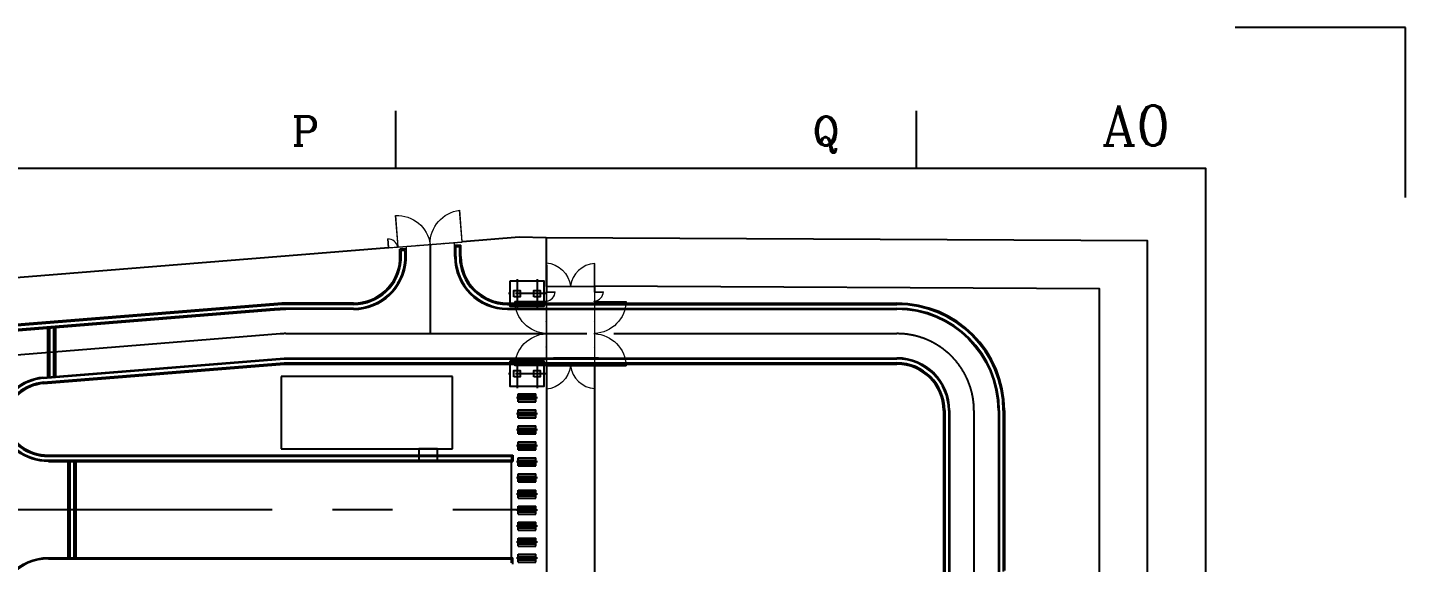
# Model space of a CAD drawing. Header units: millimetres. Extents: x 4133871 to 4440428, y -545651 to -495191.
# Drawn here: x 4272198 to 4282502, y -499194 to -495191 of the extents above; entities that cross this region are included whole.
import ezdxf

# ---------------------------------------------------------------- set-up
doc = ezdxf.new("R2010")
doc.units = ezdxf.units.MM
doc.header["$LTSCALE"] = 60
doc.linetypes.add('CENTER', pattern=[2, 1.25, -0.25, 0.25, -0.25])
for name, color, linetype in [('1', 7, 'Continuous'), ('AP Building', 7, 'Continuous'), ('C_CEN', 1, 'CENTER'), ('C_CONC', 3, 'Continuous'), ('GATE', 7, 'Continuous'), ('PDF2_형상', 7, 'Continuous'), ('SITE BOUNDARY-AP', 4, 'xxx'), ('TAN-TIT', 30, 'Continuous'), ('나중에 삭제', 7, 'Continuous')]:
    doc.layers.add(name, color=color, linetype=linetype)
doc.layers.add('DITCH', color=7, linetype='Continuous', lineweight=0)
doc.layers.add('ROAD', color=4, linetype='Continuous', lineweight=0)
doc.styles.add('COM', font='COMPLEX', dxfattribs={"height": 5})
doc.styles.get("Standard").update_dxf_attribs({"font": 'romans.shx', "width": 0.75, "bigfont": 'whgtxt.shx'})
doc.linetypes.add('xxx', pattern='A,0.25,-0.022286,["xxx",Standard,S=0.1,R=0,X=0,Y=-0.035957],-0.221744', length=0.49403)

# ---------------------------------------------------------------- blocks, each defined once
blk = doc.blocks.new('KEY PLAN_NEW')
h = blk.add_hatch()
h.set_pattern_fill('ANSI32', color=253, scale=0.4, angle=90, style=0)
h.set_pattern_definition([(135, (900.6034, -5064.427), (-2.6940768, -2.6940768), []), (135, (900.6034, -5062.631), (-2.6940768, -2.6940768), [])])
h.paths.add_polyline_path([(-1713, -574.2), (-1671, -574.2), (-1671, -568.8), (-1713, -568.8)])
h = blk.add_hatch()
h.set_pattern_fill('ANSI32', color=253, scale=0.4, angle=90, style=0)
h.set_pattern_definition([(135, (900.6034, -5104.427), (-2.6940768, -2.6940768), []), (135, (900.6034, -5102.631), (-2.6940768, -2.6940768), [])])
h.paths.add_polyline_path([(-1713, -614.2), (-1671, -614.2), (-1671, -608.8), (-1713, -608.8)])
h = blk.add_hatch()
h.set_pattern_fill('ANSI32', color=253, scale=0.4, angle=90, style=0)
h.set_pattern_definition([(135, (900.6034, -5144.427), (-2.6940768, -2.6940768), []), (135, (900.6034, -5142.631), (-2.6940768, -2.6940768), [])])
h.paths.add_polyline_path([(-1713, -654.2), (-1671, -654.2), (-1671, -648.8), (-1713, -648.8)])
h = blk.add_hatch()
h.set_pattern_fill('ANSI32', color=253, scale=0.4, angle=90, style=0)
h.set_pattern_definition([(135, (900.6034, -5184.427), (-2.6940768, -2.6940768), []), (135, (900.6034, -5182.631), (-2.6940768, -2.6940768), [])])
h.paths.add_polyline_path([(-1713, -694.2), (-1671, -694.2), (-1671, -688.8), (-1713, -688.8)])
h = blk.add_hatch()
h.set_pattern_fill('ANSI32', color=253, scale=0.4, angle=90, style=0)
h.set_pattern_definition([(135, (900.6034, -5224.427), (-2.6940768, -2.6940768), []), (135, (900.6034, -5222.631), (-2.6940768, -2.6940768), [])])
h.paths.add_polyline_path([(-1713, -734.2), (-1671, -734.2), (-1671, -728.8), (-1713, -728.8)])
h = blk.add_hatch()
h.set_pattern_fill('ANSI32', color=253, scale=0.4, angle=90, style=0)
h.set_pattern_definition([(135, (900.6034, -5264.427), (-2.6940768, -2.6940768), []), (135, (900.6034, -5262.631), (-2.6940768, -2.6940768), [])])
h.paths.add_polyline_path([(-1713, -774.2), (-1671, -774.2), (-1671, -768.8), (-1713, -768.8)])
h = blk.add_hatch()
h.set_pattern_fill('ANSI32', color=253, scale=0.4, angle=90, style=0)
h.set_pattern_definition([(135, (900.6034, -5304.427), (-2.6940768, -2.6940768), []), (135, (900.6034, -5302.631), (-2.6940768, -2.6940768), [])])
h.paths.add_polyline_path([(-1713, -814.2), (-1671, -814.2), (-1671, -808.8), (-1713, -808.8)])
h = blk.add_hatch()
h.set_pattern_fill('ANSI32', color=253, scale=0.4, angle=90, style=0)
h.set_pattern_definition([(135, (900.6034, -5344.427), (-2.6940768, -2.6940768), []), (135, (900.6034, -5342.631), (-2.6940768, -2.6940768), [])])
h.paths.add_polyline_path([(-1713, -854.2), (-1671, -854.2), (-1671, -848.8), (-1713, -848.8)])
h = blk.add_hatch()
h.set_pattern_fill('ANSI32', color=253, scale=0.4, angle=90, style=0)
h.set_pattern_definition([(135, (900.6034, -5384.427), (-2.6940768, -2.6940768), []), (135, (900.6034, -5382.631), (-2.6940768, -2.6940768), [])])
h.paths.add_polyline_path([(-1713, -894.2), (-1671, -894.2), (-1671, -888.8), (-1713, -888.8)])
h = blk.add_hatch()
h.set_pattern_fill('ANSI32', color=253, scale=0.4, angle=90, style=0)
h.set_pattern_definition([(135, (900.6034, -5424.427), (-2.6940768, -2.6940768), []), (135, (900.6034, -5422.631), (-2.6940768, -2.6940768), [])])
h.paths.add_polyline_path([(-1713, -934.2), (-1671, -934.2), (-1671, -928.8), (-1713, -928.8)])
h = blk.add_hatch()
h.set_pattern_fill('ANSI32', color=253, scale=0.4, angle=90, style=0)
h.set_pattern_definition([(135, (900.6034, -5464.427), (-2.6940768, -2.6940768), []), (135, (900.6034, -5462.631), (-2.6940768, -2.6940768), [])])
h.paths.add_polyline_path([(-1713, -974.2), (-1671, -974.2), (-1671, -968.8), (-1713, -968.8)])
at = {"color": 253}
for p, q in [((-1666, -571.5), (-1718, -571.5)), ((-1714, -581.5), (-1714, -561.5)), ((-1714, -561.5), (-1670, -561.5)), ((-1714, -567), (-1670, -567)), ((-1714, -576), (-1670, -576)), ((-1714, -581.5), (-1670, -581.5)), ((-1709.7, -569.8), (-1708.4, -569.8)), ((-1709.7, -573.2), (-1708.4, -573.2)), ((-1709, -570.4), (-1709, -569.1)), ((-1709, -572.5), (-1709, -573.8)), ((-1703.7, -569.8), (-1702.4, -569.8)), ((-1703.7, -573.2), (-1702.4, -573.2)), ((-1703, -570.4), (-1703, -569.1)), ((-1703, -572.5), (-1703, -573.8)), ((-1697.7, -569.8), (-1696.4, -569.8)), ((-1697.7, -573.2), (-1696.4, -573.2)), ((-1697, -570.4), (-1697, -569.1)), ((-1697, -572.5), (-1697, -573.8)), ((-1691.7, -569.8), (-1690.4, -569.8)), ((-1691.7, -573.2), (-1690.4, -573.2)), ((-1691, -570.4), (-1691, -569.1)), ((-1691, -572.5), (-1691, -573.8)), ((-1685.7, -569.8), (-1684.4, -569.8)), ((-1685.7, -573.2), (-1684.4, -573.2)), ((-1685, -570.4), (-1685, -569.1)), ((-1685, -572.5), (-1685, -573.8)), ((-1679.7, -569.8), (-1678.4, -569.8)), ((-1679.7, -573.2), (-1678.4, -573.2)), ((-1679, -570.4), (-1679, -569.1)), ((-1679, -572.5), (-1679, -573.8)), ((-1673.7, -569.8), (-1672.4, -569.8)), ((-1673.7, -573.2), (-1672.4, -573.2)), ((-1673, -570.4), (-1673, -569.1)), ((-1673, -572.5), (-1673, -573.8)), ((-1670, -581.5), (-1670, -561.5)), ((-1666, -611.5), (-1718, -611.5)), ((-1714, -621.5), (-1714, -601.5)), ((-1714, -601.5), (-1670, -601.5)), ((-1714, -607), (-1670, -607)), ((-1714, -616), (-1670, -616)), ((-1709.7, -609.8), (-1708.4, -609.8)), ((-1709.7, -613.2), (-1708.4, -613.2)), ((-1709, -610.4), (-1709, -609.1)), ((-1709, -612.5), (-1709, -613.8)), ((-1703.7, -609.8), (-1702.4, -609.8)), ((-1703.7, -613.2), (-1702.4, -613.2)), ((-1703, -610.4), (-1703, -609.1)), ((-1703, -612.5), (-1703, -613.8)), ((-1697.7, -609.8), (-1696.4, -609.8)), ((-1697.7, -613.2), (-1696.4, -613.2)), ((-1697, -610.4), (-1697, -609.1)), ((-1697, -612.5), (-1697, -613.8)), ((-1691.7, -609.8), (-1690.4, -609.8)), ((-1691.7, -613.2), (-1690.4, -613.2)), ((-1691, -610.4), (-1691, -609.1)), ((-1691, -612.5), (-1691, -613.8)), ((-1685.7, -609.8), (-1684.4, -609.8)), ((-1685.7, -613.2), (-1684.4, -613.2)), ((-1685, -610.4), (-1685, -609.1)), ((-1685, -612.5), (-1685, -613.8)), ((-1679.7, -609.8), (-1678.4, -609.8)), ((-1679.7, -613.2), (-1678.4, -613.2)), ((-1679, -610.4), (-1679, -609.1)), ((-1679, -612.5), (-1679, -613.8)), ((-1673.7, -609.8), (-1672.4, -609.8)), ((-1673.7, -613.2), (-1672.4, -613.2)), ((-1673, -610.4), (-1673, -609.1)), ((-1673, -612.5), (-1673, -613.8)), ((-1670, -621.5), (-1670, -601.5)), ((-1666, -651.5), (-1718, -651.5)), ((-1714, -621.5), (-1670, -621.5)), ((-1714, -661.5), (-1714, -641.5)), ((-1714, -641.5), (-1670, -641.5)), ((-1714, -647), (-1670, -647)), ((-1709.7, -649.8), (-1708.4, -649.8)), ((-1709, -650.4), (-1709, -649.1)), ((-1709, -652.5), (-1709, -653.8)), ((-1703.7, -649.8), (-1702.4, -649.8)), ((-1703, -650.4), (-1703, -649.1)), ((-1703, -652.5), (-1703, -653.8)), ((-1697.7, -649.8), (-1696.4, -649.8)), ((-1697, -650.4), (-1697, -649.1)), ((-1697, -652.5), (-1697, -653.8)), ((-1691.7, -649.8), (-1690.4, -649.8)), ((-1691, -650.4), (-1691, -649.1)), ((-1691, -652.5), (-1691, -653.8)), ((-1685.7, -649.8), (-1684.4, -649.8)), ((-1685, -650.4), (-1685, -649.1)), ((-1685, -652.5), (-1685, -653.8)), ((-1679.7, -649.8), (-1678.4, -649.8)), ((-1679, -650.4), (-1679, -649.1)), ((-1679, -652.5), (-1679, -653.8)), ((-1673.7, -649.8), (-1672.4, -649.8)), ((-1673, -650.4), (-1673, -649.1)), ((-1673, -652.5), (-1673, -653.8)), ((-1670, -661.5), (-1670, -641.5)), ((-1714, -656), (-1670, -656)), ((-1714, -661.5), (-1670, -661.5)), ((-1714, -701.5), (-1714, -681.5)), ((-1714, -681.5), (-1670, -681.5)), ((-1709.7, -653.2), (-1708.4, -653.2)), ((-1703.7, -653.2), (-1702.4, -653.2)), ((-1697.7, -653.2), (-1696.4, -653.2)), ((-1691.7, -653.2), (-1690.4, -653.2)), ((-1685.7, -653.2), (-1684.4, -653.2)), ((-1679.7, -653.2), (-1678.4, -653.2)), ((-1673.7, -653.2), (-1672.4, -653.2)), ((-1670, -701.5), (-1670, -681.5)), ((-1666, -691.5), (-1718, -691.5)), ((-1714, -687), (-1670, -687)), ((-1714, -696), (-1670, -696)), ((-1714, -701.5), (-1670, -701.5)), ((-1709.7, -689.8), (-1708.4, -689.8)), ((-1709.7, -693.2), (-1708.4, -693.2)), ((-1709, -690.4), (-1709, -689.1)), ((-1709, -692.5), (-1709, -693.8)), ((-1703.7, -689.8), (-1702.4, -689.8)), ((-1703.7, -693.2), (-1702.4, -693.2)), ((-1703, -690.4), (-1703, -689.1)), ((-1703, -692.5), (-1703, -693.8)), ((-1697.7, -689.8), (-1696.4, -689.8)), ((-1697.7, -693.2), (-1696.4, -693.2)), ((-1697, -690.4), (-1697, -689.1)), ((-1697, -692.5), (-1697, -693.8)), ((-1691.7, -689.8), (-1690.4, -689.8)), ((-1691.7, -693.2), (-1690.4, -693.2)), ((-1691, -690.4), (-1691, -689.1)), ((-1691, -692.5), (-1691, -693.8)), ((-1685.7, -689.8), (-1684.4, -689.8)), ((-1685.7, -693.2), (-1684.4, -693.2)), ((-1685, -690.4), (-1685, -689.1)), ((-1685, -692.5), (-1685, -693.8)), ((-1679.7, -689.8), (-1678.4, -689.8)), ((-1679.7, -693.2), (-1678.4, -693.2)), ((-1679, -690.4), (-1679, -689.1)), ((-1679, -692.5), (-1679, -693.8)), ((-1673.7, -689.8), (-1672.4, -689.8)), ((-1673.7, -693.2), (-1672.4, -693.2)), ((-1673, -690.4), (-1673, -689.1)), ((-1673, -692.5), (-1673, -693.8)), ((-1666, -731.5), (-1718, -731.5)), ((-1714, -741.5), (-1714, -721.5)), ((-1714, -721.5), (-1670, -721.5)), ((-1714, -727), (-1670, -727)), ((-1714, -736), (-1670, -736)), ((-1714, -741.5), (-1670, -741.5)), ((-1709.7, -729.8), (-1708.4, -729.8)), ((-1709.7, -733.2), (-1708.4, -733.2)), ((-1709, -730.4), (-1709, -729.1)), ((-1709, -732.5), (-1709, -733.8)), ((-1703.7, -729.8), (-1702.4, -729.8)), ((-1703.7, -733.2), (-1702.4, -733.2)), ((-1703, -730.4), (-1703, -729.1)), ((-1703, -732.5), (-1703, -733.8)), ((-1697.7, -729.8), (-1696.4, -729.8)), ((-1697.7, -733.2), (-1696.4, -733.2)), ((-1697, -730.4), (-1697, -729.1)), ((-1697, -732.5), (-1697, -733.8)), ((-1691.7, -729.8), (-1690.4, -729.8)), ((-1691.7, -733.2), (-1690.4, -733.2)), ((-1691, -730.4), (-1691, -729.1)), ((-1691, -732.5), (-1691, -733.8)), ((-1685.7, -729.8), (-1684.4, -729.8)), ((-1685.7, -733.2), (-1684.4, -733.2)), ((-1685, -730.4), (-1685, -729.1)), ((-1685, -732.5), (-1685, -733.8)), ((-1679.7, -729.8), (-1678.4, -729.8)), ((-1679.7, -733.2), (-1678.4, -733.2)), ((-1679, -730.4), (-1679, -729.1)), ((-1679, -732.5), (-1679, -733.8)), ((-1673.7, -729.8), (-1672.4, -729.8)), ((-1673.7, -733.2), (-1672.4, -733.2)), ((-1673, -730.4), (-1673, -729.1)), ((-1673, -732.5), (-1673, -733.8)), ((-1670, -741.5), (-1670, -721.5)), ((-1666, -771.5), (-1718, -771.5)), ((-1714, -781.5), (-1714, -761.5)), ((-1714, -761.5), (-1670, -761.5)), ((-1714, -767), (-1670, -767)), ((-1714, -776), (-1670, -776)), ((-1714, -781.5), (-1670, -781.5)), ((-1709.7, -769.8), (-1708.4, -769.8)), ((-1709.7, -773.2), (-1708.4, -773.2)), ((-1709, -770.4), (-1709, -769.1)), ((-1709, -772.5), (-1709, -773.8)), ((-1703.7, -769.8), (-1702.4, -769.8)), ((-1703.7, -773.2), (-1702.4, -773.2)), ((-1703, -770.4), (-1703, -769.1)), ((-1703, -772.5), (-1703, -773.8)), ((-1697.7, -769.8), (-1696.4, -769.8)), ((-1697.7, -773.2), (-1696.4, -773.2)), ((-1697, -770.4), (-1697, -769.1)), ((-1697, -772.5), (-1697, -773.8)), ((-1691.7, -769.8), (-1690.4, -769.8)), ((-1691.7, -773.2), (-1690.4, -773.2)), ((-1691, -770.4), (-1691, -769.1)), ((-1691, -772.5), (-1691, -773.8)), ((-1685.7, -769.8), (-1684.4, -769.8)), ((-1685.7, -773.2), (-1684.4, -773.2)), ((-1685, -770.4), (-1685, -769.1)), ((-1685, -772.5), (-1685, -773.8)), ((-1679.7, -769.8), (-1678.4, -769.8)), ((-1679.7, -773.2), (-1678.4, -773.2)), ((-1679, -770.4), (-1679, -769.1)), ((-1679, -772.5), (-1679, -773.8)), ((-1673.7, -769.8), (-1672.4, -769.8)), ((-1673.7, -773.2), (-1672.4, -773.2)), ((-1673, -770.4), (-1673, -769.1)), ((-1673, -772.5), (-1673, -773.8)), ((-1670, -781.5), (-1670, -761.5)), ((-1666, -811.5), (-1718, -811.5)), ((-1714, -821.5), (-1714, -801.5)), ((-1714, -801.5), (-1670, -801.5)), ((-1714, -807), (-1670, -807)), ((-1714, -816), (-1670, -816)), ((-1714, -821.5), (-1670, -821.5)), ((-1709.7, -809.8), (-1708.4, -809.8)), ((-1709.7, -813.2), (-1708.4, -813.2)), ((-1709, -810.4), (-1709, -809.1)), ((-1709, -812.5), (-1709, -813.8)), ((-1703.7, -809.8), (-1702.4, -809.8)), ((-1703.7, -813.2), (-1702.4, -813.2)), ((-1703, -810.4), (-1703, -809.1)), ((-1703, -812.5), (-1703, -813.8)), ((-1697.7, -809.8), (-1696.4, -809.8)), ((-1697.7, -813.2), (-1696.4, -813.2)), ((-1697, -810.4), (-1697, -809.1)), ((-1697, -812.5), (-1697, -813.8)), ((-1691.7, -809.8), (-1690.4, -809.8)), ((-1691.7, -813.2), (-1690.4, -813.2)), ((-1691, -810.4), (-1691, -809.1)), ((-1691, -812.5), (-1691, -813.8)), ((-1685.7, -809.8), (-1684.4, -809.8)), ((-1685.7, -813.2), (-1684.4, -813.2)), ((-1685, -810.4), (-1685, -809.1)), ((-1685, -812.5), (-1685, -813.8)), ((-1679.7, -809.8), (-1678.4, -809.8)), ((-1679.7, -813.2), (-1678.4, -813.2)), ((-1679, -810.4), (-1679, -809.1)), ((-1679, -812.5), (-1679, -813.8)), ((-1673.7, -809.8), (-1672.4, -809.8)), ((-1673.7, -813.2), (-1672.4, -813.2)), ((-1673, -810.4), (-1673, -809.1)), ((-1673, -812.5), (-1673, -813.8)), ((-1670, -821.5), (-1670, -801.5)), ((-1666, -851.5), (-1718, -851.5)), ((-1714, -861.5), (-1714, -841.5)), ((-1714, -841.5), (-1670, -841.5)), ((-1714, -847), (-1670, -847)), ((-1714, -856), (-1670, -856)), ((-1709.7, -849.8), (-1708.4, -849.8)), ((-1709.7, -853.2), (-1708.4, -853.2)), ((-1709, -850.4), (-1709, -849.1)), ((-1709, -852.5), (-1709, -853.8)), ((-1703.7, -849.8), (-1702.4, -849.8)), ((-1703.7, -853.2), (-1702.4, -853.2)), ((-1703, -850.4), (-1703, -849.1)), ((-1703, -852.5), (-1703, -853.8)), ((-1697.7, -849.8), (-1696.4, -849.8)), ((-1697.7, -853.2), (-1696.4, -853.2)), ((-1697, -850.4), (-1697, -849.1)), ((-1697, -852.5), (-1697, -853.8)), ((-1691.7, -849.8), (-1690.4, -849.8)), ((-1691.7, -853.2), (-1690.4, -853.2)), ((-1691, -850.4), (-1691, -849.1)), ((-1691, -852.5), (-1691, -853.8)), ((-1685.7, -849.8), (-1684.4, -849.8)), ((-1685.7, -853.2), (-1684.4, -853.2)), ((-1685, -850.4), (-1685, -849.1)), ((-1685, -852.5), (-1685, -853.8)), ((-1679.7, -849.8), (-1678.4, -849.8)), ((-1679.7, -853.2), (-1678.4, -853.2)), ((-1679, -850.4), (-1679, -849.1)), ((-1679, -852.5), (-1679, -853.8)), ((-1673.7, -849.8), (-1672.4, -849.8)), ((-1673.7, -853.2), (-1672.4, -853.2)), ((-1673, -850.4), (-1673, -849.1)), ((-1673, -852.5), (-1673, -853.8)), ((-1670, -861.5), (-1670, -841.5)), ((-1666, -891.5), (-1718, -891.5)), ((-1714, -861.5), (-1670, -861.5)), ((-1714, -901.5), (-1714, -881.5)), ((-1714, -881.5), (-1670, -881.5)), ((-1714, -887), (-1670, -887)), ((-1709.7, -889.8), (-1708.4, -889.8)), ((-1709, -890.4), (-1709, -889.1)), ((-1709, -892.5), (-1709, -893.8)), ((-1703.7, -889.8), (-1702.4, -889.8)), ((-1703, -890.4), (-1703, -889.1)), ((-1703, -892.5), (-1703, -893.8)), ((-1697.7, -889.8), (-1696.4, -889.8)), ((-1697, -890.4), (-1697, -889.1)), ((-1697, -892.5), (-1697, -893.8)), ((-1691.7, -889.8), (-1690.4, -889.8)), ((-1691, -890.4), (-1691, -889.1)), ((-1691, -892.5), (-1691, -893.8)), ((-1685.7, -889.8), (-1684.4, -889.8)), ((-1685, -890.4), (-1685, -889.1)), ((-1685, -892.5), (-1685, -893.8)), ((-1679.7, -889.8), (-1678.4, -889.8)), ((-1679, -890.4), (-1679, -889.1)), ((-1679, -892.5), (-1679, -893.8)), ((-1673.7, -889.8), (-1672.4, -889.8)), ((-1673, -890.4), (-1673, -889.1)), ((-1673, -892.5), (-1673, -893.8)), ((-1670, -901.5), (-1670, -881.5)), ((-1714, -896), (-1670, -896)), ((-1714, -901.5), (-1670, -901.5)), ((-1714, -941.5), (-1714, -921.5)), ((-1714, -921.5), (-1670, -921.5)), ((-1714, -927), (-1670, -927)), ((-1709.7, -893.2), (-1708.4, -893.2)), ((-1703.7, -893.2), (-1702.4, -893.2)), ((-1697.7, -893.2), (-1696.4, -893.2)), ((-1691.7, -893.2), (-1690.4, -893.2)), ((-1685.7, -893.2), (-1684.4, -893.2)), ((-1679.7, -893.2), (-1678.4, -893.2)), ((-1673.7, -893.2), (-1672.4, -893.2)), ((-1670, -941.5), (-1670, -921.5)), ((-1666, -931.5), (-1718, -931.5)), ((-1714, -936), (-1670, -936)), ((-1714, -941.5), (-1670, -941.5)), ((-1714, -981.5), (-1714, -961.5)), ((-1714, -961.5), (-1670, -961.5)), ((-1709.7, -929.8), (-1708.4, -929.8)), ((-1709.7, -933.2), (-1708.4, -933.2)), ((-1709, -930.4), (-1709, -929.1)), ((-1709, -932.5), (-1709, -933.8)), ((-1703.7, -929.8), (-1702.4, -929.8)), ((-1703.7, -933.2), (-1702.4, -933.2)), ((-1703, -930.4), (-1703, -929.1)), ((-1703, -932.5), (-1703, -933.8)), ((-1697.7, -929.8), (-1696.4, -929.8)), ((-1697.7, -933.2), (-1696.4, -933.2)), ((-1697, -930.4), (-1697, -929.1)), ((-1697, -932.5), (-1697, -933.8)), ((-1691.7, -929.8), (-1690.4, -929.8)), ((-1691.7, -933.2), (-1690.4, -933.2)), ((-1691, -930.4), (-1691, -929.1)), ((-1691, -932.5), (-1691, -933.8)), ((-1685.7, -929.8), (-1684.4, -929.8)), ((-1685.7, -933.2), (-1684.4, -933.2)), ((-1685, -930.4), (-1685, -929.1)), ((-1685, -932.5), (-1685, -933.8)), ((-1679.7, -929.8), (-1678.4, -929.8)), ((-1679.7, -933.2), (-1678.4, -933.2)), ((-1679, -930.4), (-1679, -929.1)), ((-1679, -932.5), (-1679, -933.8)), ((-1673.7, -929.8), (-1672.4, -929.8)), ((-1673.7, -933.2), (-1672.4, -933.2)), ((-1673, -930.4), (-1673, -929.1)), ((-1673, -932.5), (-1673, -933.8)), ((-1670, -981.5), (-1670, -961.5)), ((-1666, -971.5), (-1718, -971.5)), ((-1714, -967), (-1670, -967)), ((-1714, -976), (-1670, -976)), ((-1714, -981.5), (-1670, -981.5)), ((-1709.7, -969.8), (-1708.4, -969.8)), ((-1709.7, -973.2), (-1708.4, -973.2)), ((-1709, -970.4), (-1709, -969.1)), ((-1709, -972.5), (-1709, -973.8)), ((-1703.7, -969.8), (-1702.4, -969.8)), ((-1703.7, -973.2), (-1702.4, -973.2)), ((-1703, -970.4), (-1703, -969.1)), ((-1703, -972.5), (-1703, -973.8)), ((-1697.7, -969.8), (-1696.4, -969.8)), ((-1697.7, -973.2), (-1696.4, -973.2)), ((-1697, -970.4), (-1697, -969.1)), ((-1697, -972.5), (-1697, -973.8)), ((-1691.7, -969.8), (-1690.4, -969.8)), ((-1691.7, -973.2), (-1690.4, -973.2)), ((-1691, -970.4), (-1691, -969.1)), ((-1691, -972.5), (-1691, -973.8)), ((-1685.7, -969.8), (-1684.4, -969.8)), ((-1685.7, -973.2), (-1684.4, -973.2)), ((-1685, -970.4), (-1685, -969.1)), ((-1685, -972.5), (-1685, -973.8)), ((-1679.7, -969.8), (-1678.4, -969.8)), ((-1679.7, -973.2), (-1678.4, -973.2)), ((-1679, -970.4), (-1679, -969.1)), ((-1679, -972.5), (-1679, -973.8)), ((-1673.7, -969.8), (-1672.4, -969.8)), ((-1673.7, -973.2), (-1672.4, -973.2)), ((-1673, -970.4), (-1673, -969.1)), ((-1673, -972.5), (-1673, -973.8))]:
    blk.add_line(p, q, dxfattribs=at)
for points in [[(-1713, -574.2), (-1671, -574.2), (-1671, -568.8), (-1713, -568.8)], [(-1713, -614.2), (-1671, -614.2), (-1671, -608.8), (-1713, -608.8)], [(-1713, -654.2), (-1671, -654.2), (-1671, -648.8), (-1713, -648.8)], [(-1713, -694.2), (-1671, -694.2), (-1671, -688.8), (-1713, -688.8)], [(-1713, -734.2), (-1671, -734.2), (-1671, -728.8), (-1713, -728.8)], [(-1713, -774.2), (-1671, -774.2), (-1671, -768.8), (-1713, -768.8)], [(-1713, -814.2), (-1671, -814.2), (-1671, -808.8), (-1713, -808.8)], [(-1713, -854.2), (-1671, -854.2), (-1671, -848.8), (-1713, -848.8)], [(-1713, -894.2), (-1671, -894.2), (-1671, -888.8), (-1713, -888.8)], [(-1713, -934.2), (-1671, -934.2), (-1671, -928.8), (-1713, -928.8)], [(-1713, -974.2), (-1671, -974.2), (-1671, -968.8), (-1713, -968.8)]]:
    blk.add_lwpolyline(points, close=True, dxfattribs=at)
for centre in [(-1709, -569.8), (-1709, -573.2), (-1703, -569.8), (-1703, -573.2), (-1697, -569.8), (-1697, -573.2), (-1691, -569.8), (-1691, -573.2), (-1685, -569.8), (-1685, -573.2), (-1679, -569.8), (-1679, -573.2), (-1673, -569.8), (-1673, -573.2), (-1709, -609.8), (-1709, -613.2), (-1703, -609.8), (-1703, -613.2), (-1697, -609.8), (-1697, -613.2), (-1691, -609.8), (-1691, -613.2), (-1685, -609.8), (-1685, -613.2), (-1679, -609.8), (-1679, -613.2), (-1673, -609.8), (-1673, -613.2), (-1709, -649.8), (-1703, -649.8), (-1697, -649.8), (-1691, -649.8), (-1685, -649.8), (-1679, -649.8), (-1673, -649.8), (-1709, -653.2), (-1703, -653.2), (-1697, -653.2), (-1691, -653.2), (-1685, -653.2), (-1679, -653.2), (-1673, -653.2), (-1709, -689.8), (-1709, -693.2), (-1703, -689.8), (-1703, -693.2), (-1697, -689.8), (-1697, -693.2), (-1691, -689.8), (-1691, -693.2), (-1685, -689.8), (-1685, -693.2), (-1679, -689.8), (-1679, -693.2), (-1673, -689.8), (-1673, -693.2), (-1709, -729.8), (-1709, -733.2), (-1703, -729.8), (-1703, -733.2), (-1697, -729.8), (-1697, -733.2), (-1691, -729.8), (-1691, -733.2), (-1685, -729.8), (-1685, -733.2), (-1679, -729.8), (-1679, -733.2), (-1673, -729.8), (-1673, -733.2), (-1709, -769.8), (-1709, -773.2), (-1703, -769.8), (-1703, -773.2), (-1697, -769.8), (-1697, -773.2), (-1691, -769.8), (-1691, -773.2), (-1685, -769.8), (-1685, -773.2), (-1679, -769.8), (-1679, -773.2), (-1673, -769.8), (-1673, -773.2), (-1709, -809.8), (-1709, -813.2), (-1703, -809.8), (-1703, -813.2), (-1697, -809.8), (-1697, -813.2), (-1691, -809.8), (-1691, -813.2), (-1685, -809.8), (-1685, -813.2), (-1679, -809.8), (-1679, -813.2), (-1673, -809.8), (-1673, -813.2), (-1709, -849.8), (-1709, -853.2), (-1703, -849.8), (-1703, -853.2), (-1697, -849.8), (-1697, -853.2), (-1691, -849.8), (-1691, -853.2), (-1685, -849.8), (-1685, -853.2), (-1679, -849.8), (-1679, -853.2), (-1673, -849.8), (-1673, -853.2), (-1709, -889.8), (-1709, -893.2), (-1703, -889.8), (-1703, -893.2), (-1697, -889.8), (-1697, -893.2), (-1691, -889.8), (-1691, -893.2), (-1685, -889.8), (-1685, -893.2), (-1679, -889.8), (-1679, -893.2), (-1673, -889.8), (-1673, -893.2), (-1709, -929.8), (-1709, -933.2), (-1703, -929.8), (-1703, -933.2), (-1697, -929.8), (-1697, -933.2), (-1691, -929.8), (-1691, -933.2), (-1685, -929.8), (-1685, -933.2), (-1679, -929.8), (-1679, -933.2), (-1673, -929.8), (-1673, -933.2), (-1709, -969.8), (-1709, -973.2), (-1703, -969.8), (-1703, -973.2), (-1697, -969.8), (-1697, -973.2), (-1691, -969.8), (-1691, -973.2), (-1685, -969.8), (-1685, -973.2), (-1679, -969.8), (-1679, -973.2), (-1673, -969.8), (-1673, -973.2)]:
    blk.add_circle(centre, 0.3, dxfattribs=at)
at = {"layer": 'AP Building', "color": 253, "lineweight": -3}
for points in [[(-1877.9, -518.8), (-2304.7, -518.8)], [(-2304.7, -518.8), (-2304.7, -698.8)], [(-1877.9, -698.8), (-1877.9, -518.8)], [(-2304.7, -698.8), (-1877.9, -698.8)], [(-1962, -699), (-1962, -730.4)], [(-1915.5, -699), (-1962, -699)], [(-1915.5, -730.4), (-1915.5, -699)]]:
    blk.add_lwpolyline(points, dxfattribs=at)
at = {"layer": 'C_CEN', "color": 253, "linetype": 'CENTER', "lineweight": -3, "ltscale": 10}
for p, q in [((-1932.8, -411.5), (-1932.8, -189)), ((-2293.2, -411.5), (-1475.3, -411.5)), ((-1475.3, -411.5), (-769.9, -411.5)), ((-577.9, -603.5), (-577.9, -1871.9)), ((-3077.3, -850.4), (-1708.5, -850.4))]:
    blk.add_line(p, q, dxfattribs=at)
at = {"layer": 'C_CEN', "color": 253}
for p, q in [((-1717, -275.5), (-1717, -347.5)), ((-1667, -275.5), (-1667, -347.5)), ((-1646, -311.5), (-1738, -311.5)), ((-1717, -475.5), (-1717, -547.5)), ((-1667, -475.5), (-1667, -547.5)), ((-1646, -511.5), (-1738, -511.5))]:
    blk.add_line(p, q, dxfattribs=at)
at = {"layer": 'C_CEN', "color": 253, "linetype": 'CENTER', "lineweight": -3, "ltscale": 10}
blk.add_lwpolyline([(-2307.1, -412), (-3782.4, -530.7)], dxfattribs=at)
at = {"layer": 'C_CEN', "color": 253, "lineweight": -3, "ltscale": 10}
blk.add_arc((-2293.3, -584.6), 173.1, 89.9888, 94.6031, dxfattribs=at)
at = {"layer": 'C_CEN', "color": 253, "linetype": 'CENTER', "lineweight": -3, "ltscale": 10}
blk.add_arc((-769.9, -603.5), 192, 0, 90, dxfattribs=at)
at = {"layer": 'C_CONC', "color": 253}
for points in [[(-1734, -279.5), (-1650, -279.5), (-1650, -343.5), (-1734, -343.5)], [(-1725, -319.5), (-1725, -303.5), (-1709, -303.5), (-1709, -319.5)], [(-1675, -319.5), (-1675, -303.5), (-1659, -303.5), (-1659, -319.5)], [(-1734, -479.5), (-1650, -479.5), (-1650, -543.5), (-1734, -543.5)], [(-1725, -519.5), (-1725, -503.5), (-1709, -503.5), (-1709, -519.5)], [(-1675, -519.5), (-1675, -503.5), (-1659, -503.5), (-1659, -519.5)]]:
    blk.add_lwpolyline(points, close=True, dxfattribs=at)
at = {"layer": 'DITCH', "color": 253, "lineweight": -3}
for p, q in [((-2008.8, -227.7), (-2008.8, -200.9)), ((-1992.8, -200.9), (-2008.8, -200.9)), ((-2005.8, -227.7), (-2005.8, -203.9)), ((-1995.8, -203.9), (-2005.8, -203.9)), ((-1995.8, -228.1), (-1995.8, -203.9)), ((-1872.8, -191.2), (-1856.8, -191.2)), ((-1869.8, -219.5), (-1869.8, -194.2)), ((-1869.8, -194.2), (-1859.8, -194.2)), ((-1859.8, -219.5), (-1859.8, -194.2)), ((-1856.8, -219.5), (-1856.8, -191.2)), ((-2313.2, -336.3), (-3789.3, -455)), ((-2313, -339.3), (-3786.1, -457.8)), ((-2124.6, -335.5), (-2293.3, -335.5)), ((-2124.6, -338.5), (-2293.3, -338.5)), ((-1740.8, -335.5), (-1475, -335.5)), ((-1740.8, -338.5), (-1475, -338.5)), ((-1475, -335.5), (-769.9, -335.5)), ((-1475, -338.5), (-769.9, -338.5)), ((-2124.6, -348.5), (-2293.3, -348.5)), ((-1740.8, -348.5), (-1475, -348.5)), ((-1475, -348.5), (-769.9, -348.5)), ((-2898.6, -522.8), (-2297.6, -474.5)), ((-2297.8, -474.5), (-1475, -474.5)), ((-1475, -474.5), (-769.9, -474.5)), ((-2897.8, -532.8), (-2297.4, -484.5)), ((-2897.4, -535.8), (-2297.2, -487.5)), ((-2297.2, -484.5), (-1475, -484.5)), ((-2297.2, -487.5), (-1475, -487.5)), ((-1475, -484.5), (-769.9, -484.5)), ((-1475, -487.5), (-769.9, -487.5)), ((-653.9, -603.5), (-653.9, -1871.9)), ((-650.9, -603.5), (-650.9, -1871.9)), ((-640.9, -603.5), (-640.9, -1871.9)), ((-514.9, -603.5), (-514.9, -1014.9)), ((-504.9, -603.5), (-504.9, -1004.9)), ((-501.9, -603.5), (-501.9, -1001.9)), ((-2885.3, -714.4), (-1727.4, -714.4)), ((-2885.3, -717.4), (-1730.4, -717.4)), ((-1727.4, -714.4), (-1727.4, -730.4)), ((-2885.3, -727.4), (-1730.4, -727.4)), ((-2836.7, -730.8), (-2836.7, -970.8)), ((-2831.7, -730.8), (-2831.7, -970.8)), ((-2821.7, -730.8), (-2821.7, -970.8)), ((-2816.7, -730.8), (-2816.7, -970.8)), ((-1727.4, -730.4), (-1730.4, -730.4)), ((-2885.3, -973.4), (-2189.9, -973.4)), ((-2189.9, -973.4), (-1730.4, -973.4)), ((-1730.4, -983.4), (-1730.4, -973.4)), ((-1727.4, -986.4), (-1727.4, -970.4))]:
    blk.add_line(p, q, dxfattribs=at)
for points in [[(-2312.2, -349.2), (-3785.3, -467.7), (-3786.1, -457.8)], [(-2886.8, -519.5), (-2886.8, -398.5)], [(-2881.8, -521.7), (-2881.8, -395.1)], [(-2871.8, -520.7), (-2871.8, -394.3)], [(-2866.8, -517.3), (-2866.8, -396.9)]]:
    blk.add_lwpolyline(points, dxfattribs=at)
for points in [[(-2898.6, -522.8, 0.301279), (-3008.7, -613.4), (-3008.7, -636.2, 0.329572), (-2885.3, -727.4, 0.329572)], [(-2897.5, -532.8, 0.297918), (-2998.7, -614.9), (-2998.7, -634.7, 0.326156), (-2885.3, -717.4, 0.326156)], [(-2897.2, -535.8, 0.296826), (-2995.7, -615.4), (-2995.7, -634.2, 0.325046), (-2885.3, -714.4, 0.325046)]]:
    blk.add_lwpolyline(points, format="xyb", dxfattribs=at)
for centre, radius, start, end in [((-2124.6, -219.5), 116, 270, 356.0126), ((-2124.6, -219.5), 119, 270, 356.0126), ((-2124.6, -219.5), 129, 270, 356.23), ((-1740.8, -219.5), 129, 180, 270), ((-1740.8, -219.5), 119, 180, 270), ((-1740.8, -219.5), 116, 180, 270), ((-2293.3, -584.6), 249.1, 90.0097, 94.6031), ((-2293.3, -584.6), 246.1, 90.0097, 94.6031), ((-769.9, -603.5), 268, 0, 90), ((-769.9, -603.5), 265, 0, 90), ((-2293.3, -584.6), 236.1, 90.0097, 94.6031), ((-769.9, -603.5), 255, 0, 90), ((-769.9, -603.5), 129, 0, 90), ((-769.9, -603.5), 119, 0, 90), ((-769.9, -603.5), 116, 0, 90), ((-2885.3, -1102.4), 129, 90, 180)]:
    blk.add_arc(centre, radius, start, end, dxfattribs=at)
at = {"layer": 'GATE', "color": 253, "lineweight": 13, "ltscale": 10}
for p, q in [((-2013.6, -194.9), (-2019.8, -116.8)), ((-2013.6, -194.9), (-2019.8, -116.8)), ((-2013, -194.9), (-2019.2, -116.7)), ((-2013, -194.9), (-2019.2, -116.7)), ((-1854.1, -182.1), (-1860.4, -103.9)), ((-1854.1, -182.1), (-1860.4, -103.9)), ((-1853.5, -182), (-1859.8, -103.9)), ((-1853.5, -182), (-1859.8, -103.9)), ((-2037.5, -197.2), (-2039.3, -175.3)), ((-2037.5, -197.2), (-2039.3, -175.3)), ((-2036.9, -197), (-2038.6, -175.3)), ((-2036.9, -197), (-2038.6, -175.3)), ((-2037, -197.7), (-2014.7, -195.9)), ((-2037, -197.7), (-2014.7, -195.9)), ((-2036.8, -197.1), (-2015, -195.3)), ((-2036.8, -197.1), (-2015, -195.3)), ((-2036.7, -197), (-2023.4, -196)), ((-2036.7, -197), (-2023.4, -196)), ((-2012.7, -195.1), (-1854.3, -182.4)), ((-2012.7, -195.1), (-1854.3, -182.4)), ((-2012.6, -195.7), (-1854.2, -183)), ((-2012.6, -195.7), (-1854.2, -183)), ((-1644.2, -292.7), (-1644.2, -234.7)), ((-1643.5, -292.7), (-1643.5, -234.7)), ((-1524.2, -292.7), (-1524.2, -236.3)), ((-1523.4, -292.8), (-1523.4, -236.3)), ((-1644.1, -307.8), (-1644.1, -329.7)), ((-1644.1, -307.9), (-1644.1, -321.3)), ((-1643.8, -307.1), (-1621.8, -307.1)), ((-1643.6, -307.7), (-1621.8, -307.7)), ((-1643.5, -307.6), (-1643.5, -329.9)), ((-1643.3, -293), (-1524.4, -293)), ((-1643.3, -293.7), (-1524.4, -293.7)), ((-1524.2, -307.6), (-1524.2, -329.9)), ((-1523.7, -307.1), (-1501.7, -307.1)), ((-1523.6, -307.8), (-1523.6, -329.7)), ((-1523.6, -307.9), (-1523.6, -321.3)), ((-1523.5, -307.7), (-1501.7, -307.7)), ((-1644.4, -331.2), (-1722.8, -331.2)), ((-1644.4, -331.8), (-1722.8, -331.8)), ((-1644.1, -332), (-1644.1, -490.9)), ((-1643.5, -332), (-1643.5, -490.9)), ((-1524.2, -332), (-1524.2, -490.9)), ((-1523.6, -332), (-1523.6, -490.9)), ((-1523.3, -331.2), (-1444.9, -331.2)), ((-1523.3, -331.8), (-1444.9, -331.8)), ((-1644.4, -491.2), (-1722.8, -491.2)), ((-1644.4, -491.8), (-1722.8, -491.8)), ((-1644.2, -492.1), (-1644.2, -550.1)), ((-1643.5, -492.1), (-1643.5, -550.1)), ((-1643.3, -491.1), (-1524.4, -491.1)), ((-1643.2, -491.8), (-1524.4, -491.8)), ((-1524.2, -492), (-1524.2, -548.5)), ((-1523.4, -492), (-1523.4, -548.5)), ((-1523.3, -491.2), (-1444.9, -491.2)), ((-1523.3, -491.8), (-1444.9, -491.8))]:
    blk.add_line(p, q, dxfattribs=at)
for centre, radius in [((-2037.1, -197.3), 0.4), ((-2037.1, -197.3), 0.4), ((-2037.1, -197.3), 0.28), ((-2037.1, -197.3), 0.28), ((-2014.6, -195.5), 0.4), ((-2014.6, -195.5), 0.4), ((-2014.6, -195.5), 0.28), ((-2014.6, -195.5), 0.28), ((-2013.2, -195.5), 0.508), ((-2013.2, -195.5), 0.508), ((-2013.2, -195.5), 0.44), ((-2013.2, -195.5), 0.44), ((-1964.3, -191.5), 0.508), ((-1964.3, -191.5), 0.508), ((-1964.3, -191.5), 0.44), ((-1964.3, -191.5), 0.44), ((-1934.1, -189.1), 0.508), ((-1934.1, -189.1), 0.508), ((-1934.1, -189.1), 0.44), ((-1934.1, -189.1), 0.44), ((-1932.9, -189), 0.508), ((-1932.9, -189), 0.508), ((-1932.9, -189), 0.44), ((-1932.9, -189), 0.44), ((-1900.5, -186.4), 0.508), ((-1900.5, -186.4), 0.508), ((-1900.5, -186.4), 0.44), ((-1900.5, -186.4), 0.44), ((-1853.7, -182.6), 0.508), ((-1853.7, -182.6), 0.508), ((-1853.7, -182.6), 0.44), ((-1853.7, -182.6), 0.44), ((-1643.9, -293.3), 0.564), ((-1643.9, -293.3), 0.489), ((-1643.9, -307.5), 0.4), ((-1643.9, -307.5), 0.28), ((-1618.2, -293.3), 0.564), ((-1618.2, -293.3), 0.489), ((-1584.5, -293.3), 0.564), ((-1584.5, -293.3), 0.489), ((-1583.2, -293.3), 0.564), ((-1583.2, -293.3), 0.489), ((-1547.1, -293.3), 0.564), ((-1547.1, -293.3), 0.489), ((-1523.9, -293.3), 0.667), ((-1523.9, -293.3), 0.564), ((-1523.9, -293.3), 0.489), ((-1523.8, -307.5), 0.4), ((-1523.8, -307.5), 0.28), ((-1643.9, -330.1), 0.4), ((-1643.8, -331.5), 0.508), ((-1643.8, -331.5), 0.44), ((-1643.9, -330.1), 0.28), ((-1523.9, -331.5), 0.508), ((-1523.9, -331.5), 0.44), ((-1523.8, -330.1), 0.4), ((-1523.8, -330.1), 0.28), ((-1643.9, -410.9), 0.508), ((-1643.9, -412.1), 0.508), ((-1643.8, -380.5), 0.508), ((-1643.8, -380.5), 0.44), ((-1643.9, -410.9), 0.44), ((-1643.9, -412.1), 0.44), ((-1523.9, -380.5), 0.508), ((-1523.8, -410.9), 0.508), ((-1523.8, -412.1), 0.508), ((-1523.9, -380.5), 0.44), ((-1523.8, -410.9), 0.44), ((-1523.8, -412.1), 0.44), ((-1643.8, -444.6), 0.44), ((-1643.8, -444.6), 0.508), ((-1523.9, -444.6), 0.508), ((-1523.9, -444.6), 0.44), ((-1643.9, -491.5), 0.564), ((-1643.9, -491.5), 0.489), ((-1643.8, -491.5), 0.508), ((-1643.8, -491.5), 0.44), ((-1618.2, -491.5), 0.564), ((-1618.2, -491.5), 0.489), ((-1584.5, -491.5), 0.564), ((-1584.5, -491.5), 0.489), ((-1583.2, -491.5), 0.564), ((-1583.2, -491.5), 0.489), ((-1547.1, -491.5), 0.564), ((-1547.1, -491.5), 0.489), ((-1523.9, -491.5), 0.667), ((-1523.9, -491.5), 0.564), ((-1523.9, -491.5), 0.508), ((-1523.9, -491.5), 0.489), ((-1523.9, -491.5), 0.44)]:
    blk.add_circle(centre, radius, dxfattribs=at)
at = {"layer": 'GATE', "color": 253, "lineweight": 0, "ltscale": 10}
for centre, radius in [((-2013.2, -195.5), 0.624), ((-2013.2, -195.5), 0.624), ((-1853.7, -182.6), 0.624), ((-1853.7, -182.6), 0.624), ((-1643.9, -293.3), 0.693), ((-1643.8, -331.5), 0.624), ((-1523.9, -331.5), 0.624), ((-1643.9, -491.5), 0.693), ((-1643.8, -491.5), 0.624), ((-1523.9, -491.5), 0.624)]:
    blk.add_circle(centre, radius, dxfattribs=at)
at = {"layer": 'GATE', "color": 253, "lineweight": 13, "ltscale": 10, "extrusion": (0, 0, -1)}
for centre, radius, start, end in [((2016.3, -200.3), 83.6, 87.594, 172.0316), ((2016.3, -200.3), 83.6, 87.594, 172.0316), ((1849.9, -186.9), 83.6, 358.7614, 83.2041), ((1849.9, -186.9), 83.6, 358.7614, 83.2041), ((1650.1, -301.2), 66.8, 95.092, 172.9457), ((1639.2, -328), 83.6, 273.3649, 357.8025), ((1528.5, -328), 83.6, 182.1975, 266.6351), ((1639.2, -495), 83.6, 2.1924, 86.6351), ((1528.5, -495), 83.6, 93.3649, 177.8076), ((1650.1, -483.6), 66.8, 187.0543, 264.908)]:
    blk.add_arc(centre, radius, start, end, dxfattribs=at)
at = {"layer": 'GATE', "color": 253, "lineweight": 13, "ltscale": 10}
for centre, radius, start, end in [((-2039, -200.7), 25.4, 11.909, 90.5788), ((-2039, -200.7), 25.4, 11.909, 90.5788), ((-1518.6, -302), 65.8, 94.2013, 172.1613), ((-1647.1, -305.3), 25.4, 277.3055, 355.9753), ((-1527, -305.3), 25.4, 277.3055, 355.9753), ((-1518.6, -482.8), 65.8, 187.8387, 265.7987)]:
    blk.add_arc(centre, radius, start, end, dxfattribs=at)
at = {"layer": 'PDF2_형상', "color": 253, "lineweight": -3}
blk.add_lwpolyline([(-1626.1, -471.5), (-1513.6, -471.5)], dxfattribs=at)
at = {"layer": 'ROAD', "color": 253}
for p, q in [((-1992.8, -228.2), (-1992.8, -193.9)), ((-1872.8, -219.5), (-1872.8, -184.2)), ((-2124.5, -351.5), (-2293.3, -351.5)), ((-1740.8, -351.5), (-1475.3, -351.5)), ((-1475.3, -351.5), (-769.9, -351.5)), ((-2898.9, -519.9), (-2297.8, -471.5)), ((-2297.8, -471.5), (-1475.3, -471.5)), ((-1475.3, -471.5), (-769.9, -471.5)), ((-637.9, -603.5), (-637.9, -1871.9)), ((-517.9, -603.5), (-517.9, -1017.9))]:
    blk.add_line(p, q, dxfattribs=at)
at = {"layer": 'ROAD', "color": 253, "lineweight": -3}
for p, q in [((-1730.4, -717.4), (-1730.4, -727.4)), ((-2885.3, -730.4), (-1727.4, -730.4)), ((-1730.4, -970.4), (-1730.4, -730.4)), ((-2885.3, -970.4), (-2189.9, -970.4)), ((-2885.3, -970.4), (-2189.9, -970.4)), ((-2189.9, -970.4), (-1727.4, -970.4))]:
    blk.add_line(p, q, dxfattribs=at)
blk.add_lwpolyline([(-2312, -352.2), (-3795, -471.5)], dxfattribs=at)
at = {"layer": 'ROAD', "color": 253}
blk.add_lwpolyline([(-2898.9, -519.9, 0.302213), (-3011.7, -612.9), (-3011.7, -636.7, 0.330521), (-2885.3, -730.4)], format="xyb", dxfattribs=at)
for centre, radius, start, end in [((-2124.5, -219.5), 132, 270, 356.23), ((-1740.8, -219.5), 132, 180, 270), ((-769.9, -603.5), 252, 0, 90), ((-769.9, -603.5), 132, 0, 90), ((-2885.3, -1102.4), 132, 90, 180)]:
    blk.add_arc(centre, radius, start, end, dxfattribs=at)
at = {"layer": 'ROAD', "color": 253, "lineweight": -3}
blk.add_arc((-2293.3, -584.6), 233.1, 90.0097, 94.6031, dxfattribs=at)
at = {"layer": 'SITE BOUNDARY-AP', "color": 253, "linetype": 'Continuous', "ltscale": 10000, "flags": 128}
for points in [[(-1644.1, -172.6), (-1711.6, -171.2), (-1853.1, -182.6)], [(-2037.5, -197.5), (-3822.8, -341.1)], [(-1643.9, -2144.6), (-1643.9, -2344.4), (-145, -2344.4), (-145, -180.4), (-1644.1, -172.6), (-1643.9, -307.5)], [(-1523.2, -2224.4), (-265, -2224.4), (-265, -299.7), (-1523.9, -293.3), (-1523.8, -307.5)], [(-1643.9, -492.2), (-1643.9, -1363.1)], [(-1523.9, -492.1), (-1523.9, -1363.1)]]:
    blk.add_lwpolyline(points, dxfattribs=at)
at = {"layer": 'TAN-TIT'}
blk.add_lwpolyline([(-3958.6, -3083.9), (0, -3083.9), (0, 0), (-3958.6, 0)], close=True, dxfattribs=at)
blk = doc.blocks.new('BORDER')
at = {"layer": 'TAN-TIT', "linetype": 'Continuous'}
for p, q in [((237800, 168200), (233559, 168200)), ((237800, 163959), (237800, 168200))]:
    blk.add_line(p, q, dxfattribs=at)
at = {"layer": 'TAN-TIT'}
for p, q in [((212634, 164680), (212634, 166122)), ((225613, 164680), (225613, 166122)), ((232823, 164680), (4977, 164680)), ((232823, 3520), (232823, 164680))]:
    blk.add_line(p, q, dxfattribs=at)
at = {"layer": '나중에 삭제', "color": 30, "lineweight": 0}
for p, q in [((232823, 164680), (193237, 164680)), ((232823, 133841), (232823, 164680))]:
    blk.add_line(p, q, dxfattribs=at)
at = {"layer": 'TAN-TIT', "style": 'COM'}
for s, height, p in [('A0', 1000, (230228, 165257)), ('P', 721, (210039, 165257)), ('Q', 721, (223017, 165257))]:
    blk.add_text(s, height=height, dxfattribs=at).set_placement(p)

msp = doc.modelspace()

# ---------------------------------------------------------------- block references
at = {"xscale": 3, "yscale": 3, "zscale": 3}
msp.add_blockref('KEY PLAN_NEW', (4281009.3, -496247.2), dxfattribs=at)
at = {"layer": '1', "xscale": 0.3, "yscale": 0.3, "zscale": 0.3}
msp.add_blockref('BORDER', (4211162.3, -545651.2), dxfattribs=at)

doc.saveas('drawing.dxf')
